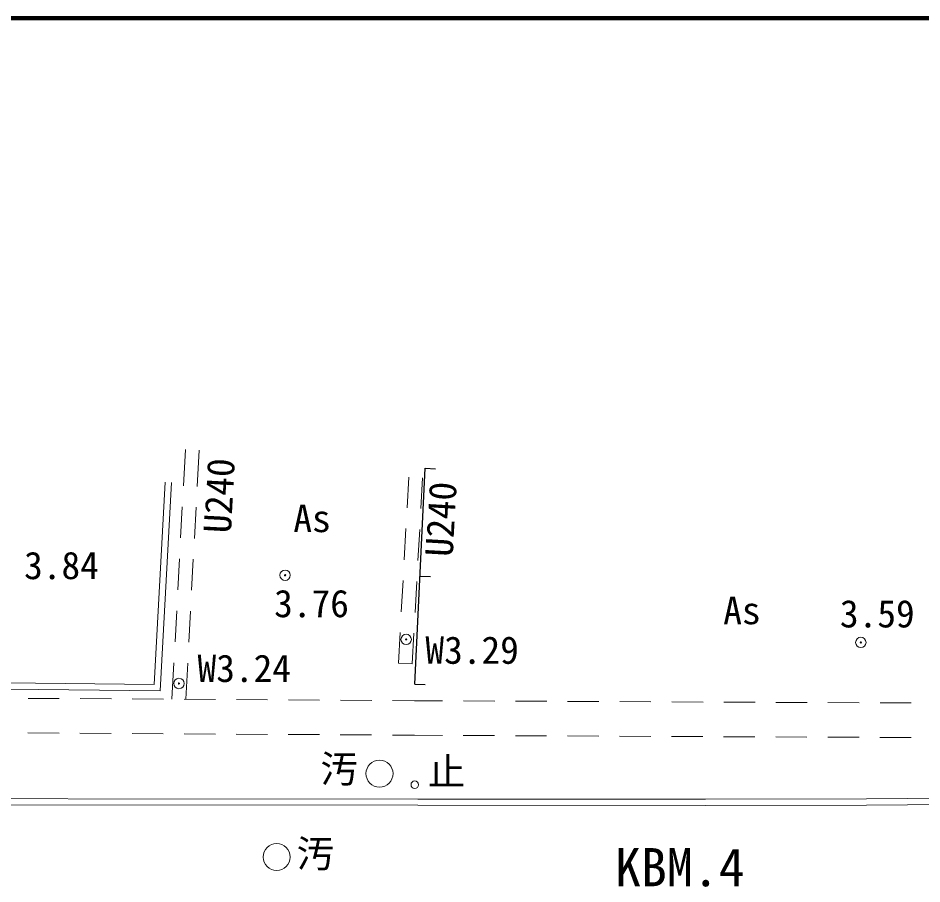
# Model space of a CAD drawing. Units: millimetres on the paper. Extents: x -630 to 607, y -589 to 603.
# Drawn here: x -23.1 to 20.3, y 235.42 to 277 of the extents above; entities that cross this region are included whole.
import ezdxf
from ezdxf.enums import TextEntityAlignment as Align

# ---------------------------------------------------------------- set-up
doc = ezdxf.new("R2010")
doc.units = ezdxf.units.MM
doc.layers.add('0-0', color=7, linetype='Continuous')
for name, color, linetype, lineweight in [('0-2_S-TTL', 2, 'Continuous', 140), ('0-3_S-BMK-HTXT', 7, 'Continuous', 13), ('0-8_S-BGD', 7, 'Continuous', 13), ('0-9_S-BGD-HTXT', 7, 'Continuous', 13), ('0-A_S-BGD-TXT', 7, 'Continuous', 13)]:
    doc.layers.add(name, color=color, linetype=linetype, lineweight=lineweight)
doc.styles.add('ＭＳ ゴシック', font='')
doc.styles.get('ＭＳ ゴシック').set_extended_font_data('MS Gothic')

# ---------------------------------------------------------------- blocks, each defined once
blk = doc.blocks.new('~1205')
at = {"layer": '0-8_S-BGD'}
blk.add_lwpolyline([(49614506, -156883727), (49619945, -156887414), (49622935, -156883391)], dxfattribs=at)
blk = doc.blocks.new('~1204')
at = {"layer": '0-8_S-BGD'}
blk.add_lwpolyline([(49614590, -156883603), (49619910, -156887209), (49622815, -156883302)], dxfattribs=at)
blk = doc.blocks.new('~1045')
at = {"layer": '0-8_S-BGD'}
for p, q in [((49616743.8, -156886505.7), (49617367, -156886923)), ((49617782.4, -156887201.2), (49618405.7, -156887618.4)), ((49618821.1, -156887896.6), (49619444.3, -156888313.9)), ((49619859.8, -156888592), (49620483, -156889009.3)), ((49620898.5, -156889287.5), (49621521.7, -156889704.7)), ((49621937.2, -156889982.9), (49622560.4, -156890400.2)), ((49622975.9, -156890678.3), (49623599.1, -156891095.6)), ((49625431, -156892320.2), (49626054.8, -156892736.6)), ((49626470.7, -156893014.2), (49627094.5, -156893430.6)), ((49627510.3, -156893708.2), (49628134.1, -156894124.5)), ((49628550, -156894402.1), (49629173.8, -156894818.5)), ((49629589.7, -156895096.1), (49630213.5, -156895512.5)), ((49630629.3, -156895790.1), (49631253.1, -156896206.5)), ((49631669, -156896484.1), (49632292.8, -156896900.5)), ((49632708.6, -156897178.1), (49633332.4, -156897594.5)), ((49633748.3, -156897872.1), (49634372.1, -156898288.5))]:
    blk.add_line(p, q, dxfattribs=at)
blk.add_lwpolyline([(49624014.6, -156891373.8), (49624454, -156891668), (49625015.2, -156892042.6)], dxfattribs=at)
blk = doc.blocks.new('~1044')
at = {"layer": '0-8_S-BGD'}
for p, q in [((49617205.2, -156885815.9), (49617828.4, -156886233.1)), ((49618243.8, -156886511.3), (49618867.1, -156886928.6)), ((49619282.5, -156887206.8), (49619905.7, -156887624)), ((49620321.2, -156887902.2), (49620944.4, -156888319.5)), ((49621359.9, -156888597.7), (49621983.1, -156889014.9)), ((49622398.6, -156889293.1), (49623021.8, -156889710.4)), ((49623437.2, -156889988.6), (49624060.4, -156890405.8)), ((49625891.9, -156891630.1), (49626515.7, -156892046.5)), ((49626931.5, -156892324.1), (49627555.3, -156892740.5)), ((49627971.2, -156893018.1), (49628595, -156893434.5)), ((49629010.9, -156893712), (49629634.7, -156894128.4)), ((49630050.5, -156894406), (49630674.3, -156894822.4)), ((49631090.2, -156895100), (49631714, -156895516.4)), ((49632129.8, -156895794), (49632753.6, -156896210.4)), ((49633169.5, -156896488), (49633793.3, -156896904.4)), ((49634209.1, -156897182), (49634832.9, -156897598.4))]:
    blk.add_line(p, q, dxfattribs=at)
blk.add_lwpolyline([(49624475.9, -156890684), (49624915, -156890978), (49625476, -156891352.5)], dxfattribs=at)
blk = doc.blocks.new('~1037')
at = {"layer": '0-8_S-BGD'}
for p, q in [((49623916, -156883108), (49623398, -156883807.3)), ((49623100.4, -156884209.1), (49622654, -156884811.8)), ((49622356.4, -156885213.5), (49621910, -156885816.2)), ((49621612.4, -156886218), (49621166, -156886820.7)), ((49620868.4, -156887222.5), (49620350.4, -156887921.8))]:
    blk.add_line(p, q, dxfattribs=at)
blk = doc.blocks.new('~1036')
at = {"layer": '0-8_S-BGD'}
for p, q in [((49623651, -156882912), (49623128.4, -156883617.5)), ((49622830.7, -156884019.2), (49622384.2, -156884621.9)), ((49622086.6, -156885023.6), (49621640.1, -156885626.2)), ((49621342.5, -156886028), (49620896, -156886630.6)), ((49620598.4, -156887032.4), (49620075.7, -156887737.9))]:
    blk.add_line(p, q, dxfattribs=at)
blk = doc.blocks.new('~1035')
at = {"layer": '0-8_S-BGD'}
for p, q in [((49627760, -156886424), (49627319.3, -156887015.9)), ((49627020.7, -156887416.9), (49626572.8, -156888018.5)), ((49626274.2, -156888419.5), (49625826.3, -156889021.1)), ((49625527.7, -156889422.1), (49625087, -156890014))]:
    blk.add_line(p, q, dxfattribs=at)
blk = doc.blocks.new('~1034')
at = {"layer": '0-8_S-BGD'}
for p, q in [((49628025, -156886621), (49627584.3, -156887212.9)), ((49627285.7, -156887613.9), (49626837.8, -156888215.5)), ((49626539.2, -156888616.5), (49626091.3, -156889218.1)), ((49625792.7, -156889619.1), (49625352, -156890211))]:
    blk.add_line(p, q, dxfattribs=at)
blk = doc.blocks.new('~657')
at = {"layer": '0-8_S-BGD', "lineweight": 25}
for p, q in [((49625142, -156890648), (49628201, -156886460)), ((49628201, -156886460), (49628402.9, -156886607.5)), ((49628201, -156886460), (49628402.9, -156886607.5)), ((49626671.5, -156888554), (49626873.4, -156888701.5)), ((49625142, -156890648), (49625343.9, -156890795.5))]:
    blk.add_line(p, q, dxfattribs=at)
blk = doc.blocks.new('111')
at = {"layer": '0-8_S-BGD'}
for centre, radius in [((49623247.5, -156891974.9), 324.9), ((49620083.5, -156892284.9), 324.9), ((49623807, -156892664), 90)]:
    blk.add_circle(centre, radius, dxfattribs=at)
at = {"layer": '0-A_S-BGD-TXT'}
for centre, radius in [((49623982, -156886751), 125), ((49623982, -156886751), 15), ((49620424, -156887516), 125), ((49620424, -156887516), 15), ((49625559, -156889639), 125), ((49625559, -156889639), 15), ((49634625, -156895717), 125), ((49634625, -156895717), 15)]:
    blk.add_circle(centre, radius, dxfattribs=at)
at = {"layer": '0-0'}
for name in ['~1044', '~1045', '~1036', '~1204', '~1037', '~1205', '~1035', '~657', '~1034']:
    blk.add_blockref(name, (0, 0), dxfattribs=at)
blk = doc.blocks.new('CenterLine~440')
at = {"layer": '0-8_S-BGD'}
for points in [[(49666568, -156920802.1), (49658110.6, -156915351), (49650435.5, -156910404), (49646120, -156907657.9), (49638460.9, -156902686.1), (49632669.1, -156898926.5), (49629436.1, -156896802.8), (49623677.4, -156892992.5), (49609664.9, -156883720.9), (49601897.9, -156878403.6), (49587938.7, -156869051.7), (49576830, -156861609.4), (49570609, -156857438.1)], [(49570525.5, -156857562.7), (49576746.6, -156861734.1), (49587855.3, -156869176.3), (49601814.6, -156878528.3), (49609581.7, -156883845.8), (49623594.6, -156893117.5), (49629353.6, -156896928.1), (49632586.9, -156899051.9), (49638379.1, -156902811.9), (49646038.4, -156907783.8), (49650354, -156910530), (49658029.4, -156915477), (49666486.7, -156920928.2)]]:
    blk.add_lwpolyline(points, dxfattribs=at)
blk = doc.blocks.new('open_arrow')
at = {"color": 0, "linetype": 'Continuous', "lineweight": -2}
blk.add_lwpolyline([(7.5, 1.25), (0, 0), (7.5, -1.25)], dxfattribs=at)
blk = doc.blocks.new('DIMENSION_004_')
at = {"layer": '0-3_S-BMK-HTXT'}
blk.add_lwpolyline([(49626668, -156904154), (49628787.9, -156899508.1), (49626180.7, -156897785.3)], dxfattribs=at)
at = {"layer": '0-3_S-BMK-HTXT', "xscale": 0.267, "yscale": 0.267, "rotation": 245.5}
blk.add_blockref('open_arrow', (49626668, -156904154), dxfattribs=at)
at = {"layer": '0-3_S-BMK-HTXT', "style": 'ＭＳ ゴシック'}
blk.add_text('KBM.4', height=916.4, rotation=326.543, dxfattribs=at).set_placement((49626318.5, -156897576.7), align=Align.BOTTOM_LEFT)
blk = doc.blocks.new('平面図')
at = {"layer": '0-8_S-BGD'}
blk.add_line((49625352, -156890211), (49625087, -156890014), dxfattribs=at)
at = {"layer": '0-0'}
blk.add_blockref('CenterLine~440', (0, 0), dxfattribs=at)
at = {"layer": '0-3_S-BMK-HTXT'}
blk.add_blockref('DIMENSION_004_', (0, 0), dxfattribs=at)
at = {"layer": '0-8_S-BGD', "style": 'ＭＳ ゴシック'}
for s, rotation, p in [('U240', 53.473, (49623606.1, -156885318.6)), ('As', 326.543, (49624609.7, -156886161.4)), ('U240', 53.33, (49627733.8, -156888725.2)), ('汚', 326.543, (49621836.8, -156891538.6)), ('汚', 326.543, (49620238.4, -156892921)), ('止', 326.543, (49623949.5, -156893010.1)), ('As', 326.543, (49632001.1, -156893696.2))]:
    blk.add_text(s, height=659.8, rotation=rotation, dxfattribs=at).set_placement(p, align=Align.BOTTOM_LEFT)
blk = doc.blocks.new('標高')
at = {"layer": '0-9_S-BGD-HTXT', "style": 'ＭＳ ゴシック'}
for s, p in [('3.84', (49618594, -156883540)), ('3.76', (49623098.2, -156887612)), ('W3.24', (49620706.3, -156887896.4)), ('W3.29', (49625511.1, -156890547.8)), ('3.59', (49634294.5, -156895305.1))]:
    blk.add_text(s, height=659.8, rotation=326.543, dxfattribs=at).set_placement(p, align=Align.BOTTOM_LEFT)

msp = doc.modelspace()

# ---------------------------------------------------------------- linework, layer by layer
at = {"layer": '0-2_S-TTL'}
msp.add_line((-400.5, 277), (400.5, 277), dxfattribs=at)

# ---------------------------------------------------------------- block references
at = {"layer": '0-0', "xscale": 0.002, "yscale": 0.002, "rotation": 33.45667}
for name in ['平面図', '111', '標高']:
    msp.add_blockref(name, (-255798.432, 207316.394), dxfattribs=at)

doc.saveas('drawing.dxf')
